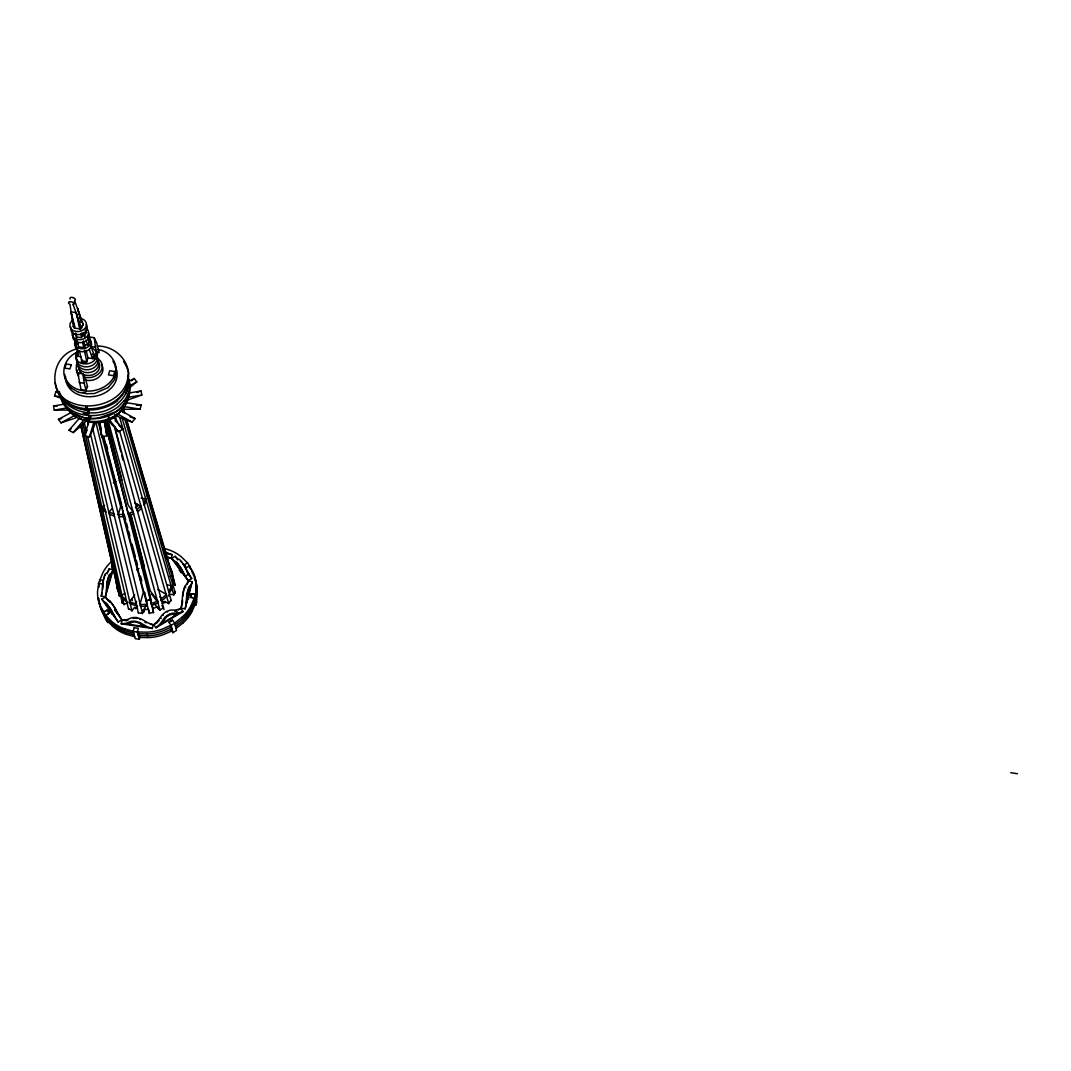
<?xml version="1.0" encoding="UTF-8"?>
<svg xmlns="http://www.w3.org/2000/svg" width="1071" height="1071" viewBox="0 0 1071 1071"><rect width="100%" height="100%" fill="white"/><g stroke="black" fill="none" stroke-linecap="round" stroke-linejoin="round"><path stroke-width="1.5" d="M77.969 364.662L78.049 366.242A8.354 6.694 -8.6 0 0 78.518 367.741L79.415 369.12M97.126 346.04C110.969 345.772 124.075 354.956 127.717 368.451A5.368 4.324 -7.7 0 1 128.065 370.298C130.876 399.014 94.395 412.603 71.583 402.723C45.625 393.244 51.555 353.524 77.822 348.785M108.225 387.488L114.691 379.509L116.311 369.04A3.923 3.159 -8 0 0 116.083 367.741L115.199 365.586M59.936 393.753C62.118 411.826 81.677 420.823 98.291 417.944M55.157 382.695C58.37 410.327 93.271 421.385 114.838 405.855A27.511 22.223 -8.8 0 0 117.408 404.075M107.207 584.913L107.167 585.877M64.796 374.381L64.715 376.39A3.963 3.173 -9.4 0 0 64.943 377.688L69.883 386.818M76.965 369.897L77.032 372.521A10.402 8.354 -8.7 0 0 77.621 374.381L78.732 376.108M65.626 376.55L65.518 379.228A3.949 3.173 -9.4 0 0 65.746 380.526C68.664 393.097 82.48 398.211 94.181 396.377A3.949 3.2 -9 0 0 95.801 396.109C107.341 393.994 118.6 384.596 116.993 371.878A3.923 3.159 -8 0 0 116.752 370.593L116.257 369.348M186.97 597.591L187.05 596.44M77.313 360.151L77.273 363.35A8.381 6.707 -8.6 0 0 77.741 364.836L78.638 366.228A10.63 8.501 -8.5 0 0 92.963 368.304A10.63 8.501 -8.5 0 0 96.859 356.603M70.806 327.124L70.766 329.614A6.613 5.248 -8.1 0 0 71.141 330.778L71.57 331.515A8.381 6.64 -8 0 0 82.909 333.617A8.381 6.64 -8 0 0 86.242 324.379M75.465 343.911L75.372 346.803A6.52 5.194 -8.3 0 0 75.733 347.955L76.175 348.677A8.26 6.573 -8.3 0 0 87.34 350.753A8.26 6.573 -8.3 0 0 90.62 341.595M76.603 356.697L76.483 360.432A8.407 6.721 -8.5 0 0 76.951 361.931L77.848 363.323A10.656 8.514 -8.5 0 0 92.494 365.251A10.656 8.514 -8.5 0 0 95.788 353.243M173.288 582.383L173.074 583.882L172.846 580.469A24.7 21.152 -12.4 0 0 172.966 577.483L172.873 576.011L170.182 576.533M73.029 334.795L72.935 337.7A6.573 5.221 -8.2 0 0 73.31 338.864L73.738 339.587A8.327 6.613 -8.2 0 0 84.997 341.676A8.327 6.613 -8.2 0 0 88.304 332.492M195.846 594.646L196.408 588.381A42.331 36.36 -12.6 0 0 194.387 576.185M195.765 595.248L195.645 596.145L196.02 586.506A42.412 36.414 -12.5 0 0 193.436 572.918L187.599 562.824L184.025 564.886L186.234 567.844L189.808 565.783L190.437 568.808M98.853 587.323L99.094 585.824M106.551 591.045L111.397 573.949M182.11 602.946L182.257 602.076A12.437 2.41 -80.5 0 0 182.619 599.921M183.677 590.201L183.529 591.072A11.312 2.169 -80.6 0 0 182.86 596.105M185.176 608.837L185.39 607.659A36.307 7.042 -80.5 0 0 185.644 606.092L186.046 603.442A9.947 1.901 -80.5 0 0 186.167 602.357L186.635 596.667A13.642 2.584 -80.6 0 1 186.889 594.311L188.791 587.189A14.231 2.691 -80.5 0 1 189.286 586.48L190.665 585.061A10.188 1.928 -80.7 0 0 190.933 584.646C194.453 580.683 187.197 579.572 186.849 584.016A10.188 1.955 -80.7 0 1 186.568 584.445L185.176 585.85A14.231 2.731 -80.5 0 0 184.681 586.56L182.766 593.682A13.642 2.611 -80.6 0 0 182.512 596.038L182.057 601.728A9.947 1.928 -80.5 0 1 181.936 602.812L181.468 605.851A40.029 7.872 -80.4 0 1 181.267 607.029L181.066 608.208L185.176 608.837L192.271 581.62M103.686 578.956L104.088 577.537A11.085 2.624 -80.3 0 1 104.409 576.854M101.263 596.119L102.12 590.723A10.308 2.45 -80.3 0 0 102.227 589.626L102.602 583.909A14.204 3.347 -80.4 0 1 102.789 581.941L104.838 574.632A13.695 3.24 -80.3 0 1 105.534 573.788L107.194 572.436A9.853 2.329 -80.5 0 0 107.502 572.021L108.278 570.642A35.731 8.528 -80.7 0 0 108.72 569.705L109.055 568.969L113.151 569.598L105.386 596.748L101.263 596.119L102.106 593.16M105.386 596.748L105.654 595.168A32.438 7.751 -80.2 0 0 105.855 594.003L106.243 591.353A10.308 2.437 -80.3 0 0 106.35 590.255L106.725 584.538A13.816 3.226 -80.4 0 1 106.966 582.155L109.068 575.087A14.084 3.293 -80.3 0 1 109.644 574.417L111.29 573.065A9.853 2.316 -80.5 0 0 111.612 572.65L113.151 569.598M181.066 608.208L182.619 602.29M187.425 583.936L188.188 580.991M152.336 628.49L153.327 624.795L148.186 622.947A10.228 4.097 13.6 0 1 147.222 622.492L142.604 619.788A14.539 5.77 13.8 0 0 140.917 618.931L136.405 617.498L132.617 617.565A14.284 5.676 13.6 0 0 130.97 618.007L127.489 619.48A10.63 4.23 14 0 1 126.713 619.667L124.597 619.935A37.806 15.141 14.3 0 1 123.259 620.015L122.228 620.069L121.197 623.764L152.336 628.49L151.172 628.115A37.217 15.021 13.5 0 1 149.659 627.606L147.182 626.655A10.241 4.083 13.5 0 1 146.218 626.2L141.586 623.509A14.164 5.596 13.7 0 0 139.538 622.492L135.374 621.207L131.291 621.327A14.713 5.824 13.6 0 0 129.939 621.716L126.458 623.175A10.643 4.217 13.9 0 1 125.682 623.376L121.197 623.764M166.286 557.442L171.24 558.205L172.19 554.658L171.065 554.269A36.36 15.985 14.1 0 1 169.579 553.747L167.17 552.77A10 4.338 14.1 0 1 166.246 552.301L164.291 551.11M139.016 633.175L138.36 635.598L147.691 635.799M124.758 628.878L133.179 631.301L135.241 638.651L139.35 639.267L140.194 636.214M144.732 592.183L147.41 606.092L145.683 606.266A24.673 21.139 -12.8 0 1 142.215 606.36L140.502 606.266L139.993 604.379L143.34 592.156L122.937 515.231M152.323 605.262L153.461 612.411L149.257 613.241L148.548 609.319L147.664 609.399A22.611 19.398 -12.9 0 1 144.357 609.506L143.487 609.453L142.403 613.402L138.266 612.773M143.742 612.197L145.402 606.092M134.759 595.007L129.524 601.594L130.06 603.468L131.559 604.138A24.687 21.139 -12.8 0 0 134.705 605.222L136.338 605.624L136.472 601.326M103.218 581.513L102.602 583.99L98.492 583.36L103.044 572.329A42.479 36.374 -12.9 0 1 111.826 561.231M108.211 571.901L109.055 568.969M122.844 510.479L124.129 516.624L118.921 516.811L118.319 514.562L120.635 506.556L98.371 422.657L89.857 422.282L81.369 419.27M121.666 408.827L123.941 409.095A36.802 18.1 16.9 0 0 126.432 409.309L140.033 409.109L141.225 405.012L126.458 402.723M127.262 399.336L128.48 395.212M60.833 395.842C76.791 417.73 119.657 410.541 127.409 384.369M125.923 393.981L127.208 389.697M145.79 498.872L143.568 502.928L144.116 505.191L146.325 501.148L145.79 498.872L141.144 498.162M114.182 378.545L115.44 374.368M89.08 420.97L84.448 436.031L89.428 436.794L93.579 423.246M89.362 411.077L88.304 414.223L83.27 413.446M84.89 418.828L89.897 419.604L90.834 416.525M81.463 409.149L86.523 409.925L87.461 406.886M87.42 386.149L86.095 390.366L81.008 389.576M97.287 354.501L98.572 350.378M82.065 359.521L81.289 361.985L86.43 362.774L87.969 357.861L93.953 358.785L95.265 354.595L92.28 354.126M89.442 340.993L88.103 345.223L84.542 344.675L83.632 347.58L78.424 346.776M86.162 331.702L84.81 335.946L82.172 335.544L81.49 337.686L76.255 336.87M95.332 422.496L94.449 425.2A35.731 9.304 -81.8 0 1 93.739 427.168L90.874 433.862M83.23 323.429L81.865 327.699L80.071 327.418L79.602 328.877L74.327 328.061L74.796 326.601L72.989 326.32M78.196 351.944L76.858 356.134L81.342 356.83M61.663 398.358L54.527 395.935L55.839 391.852L59.119 392.361M76.697 340.498L75.8 343.322L78.17 343.684M81.476 327.833L73.176 304.78L74.113 301.902M171.668 585.623L171.092 587.069A24.7 21.152 -12.5 0 1 169.673 589.867C168.348 591.045 169.124 594.311 170.115 591.768A24.66 21.125 -12.6 0 0 171.534 588.97L171.668 585.623L167.598 585.007M194.708 599.773L191.535 607.217A42.398 36.454 -12.8 0 1 182.257 619.239L175.095 624.888M194.32 597.913L195.966 605.329L196.863 601.715L195.297 594.298L191.388 593.695L190.451 597.323L194.32 597.913L191.133 605.369A42.479 36.508 -12.7 0 1 181.829 617.405M195.096 601.661L191.776 609.386M195.484 603.509L192.164 611.22M188.014 590.282L187.639 591.701A11.058 2.088 -80.6 0 0 186.983 596.52M126.258 388.545L128.145 382.093L128.707 373.123A5.355 4.324 -7.7 0 0 128.373 371.289L128.011 370.405M87.246 430.167L86.871 431.011M86.202 432.47L85.439 434.036M90.111 435.415L89.428 436.794M85.131 434.652L84.448 436.031M72.426 331.367L72.118 334.661A6.587 5.235 -8.2 0 0 72.493 335.825L72.922 336.562A8.34 6.627 -8.1 0 0 85.104 338.168A8.34 6.627 -8.1 0 0 86.309 328.168M75.09 340.136L74.568 343.804A6.546 5.208 -8.3 0 0 74.943 344.969L75.372 345.692A8.287 6.587 -8.2 0 0 87.661 347.151A8.287 6.587 -8.2 0 0 88.277 337.057M122.308 408.908C117.462 417.315 107.783 422.094 98.318 422.791M77.795 362.507L76.402 365.01L76.255 369.656A10.429 8.367 -8.7 0 0 76.844 371.53L77.955 373.244A13.213 10.603 -8.6 0 0 78.919 374.301M164.465 619.721L164.01 620.444M77.607 350.806L75.813 353.778L75.693 357.513A8.421 6.734 -8.5 0 0 76.161 359.013L77.072 360.405M124.102 407.408C113.044 422.054 89.844 425.963 74.488 415.99A33.174 26.842 -9 0 1 67.192 408.305M123.741 401.076L118.466 406.565A27.632 22.344 -8.8 0 1 114.597 409.216C96.805 420.716 65.277 417.275 59.574 393.633M124.397 403.821L119.135 409.296A27.565 22.304 -8.9 0 1 115.266 411.947L98.853 417.931M135.482 608.77L137.543 606.146M170.958 600.336L168.482 603.468L164.854 601.38L164.131 602.089A21.634 18.568 -12.8 0 1 162.283 603.709M109.095 512.139L113.78 513.812L114.396 516.061L109.724 514.401L109.095 512.139L111.692 508.979M115.052 414.919L118.841 416.927A36.709 13.441 39.2 0 0 120.903 417.931L132.108 422.121L135.12 418.587L120.099 410.22M79.241 418.4L68.999 430.288L73.163 432.577L84.408 419.484M86.671 420.368L84.274 423.018A35.798 15.744 -59.9 0 1 82.654 424.678L73.163 432.577M166.326 594.378L165.175 595.556A24.713 21.166 -12.6 0 1 162.645 597.752C160.623 598.394 161.44 601.701 163.113 599.626A24.673 21.139 -12.6 0 0 165.63 597.444L166.781 596.266L166.326 594.378L157.745 589.438M140.85 506.275L137.101 509.528L137.664 511.791L141.399 508.538L140.85 506.275L134.705 502.794M113.004 564.725C110.246 565.528 112.147 569.799 113.995 568.741M158.133 621.314L158.776 620.738A11.995 5.087 -34.5 0 0 159.137 620.457M181.816 617.391L174.667 623.054L176.487 630.498L172.913 632.653L170.945 629.962M182.82 623.135L175.952 628.557M167.839 615.945L169.258 615.102A11.393 4.779 -34.7 0 1 173.1 614.219M153.729 624.714L154.639 623.924A37.699 16.145 -34.2 0 0 155.817 622.88L157.665 621.06A10.59 4.485 -34.5 0 0 158.334 620.283L161.373 616.066A14.177 5.971 -34.8 0 1 162.805 614.366L166.112 611.635L170.035 610.202A14.459 6.091 -34.7 0 1 171.507 610.042L175.537 610.042A10.121 4.297 -35 0 0 176.367 609.908L180.825 608.515L183.061 611.554L155.964 627.767L153.729 624.714L157.665 622.358M155.964 627.767L159.9 624.112A10.59 4.471 -34.5 0 0 160.57 623.349L163.609 619.132A14.606 6.118 -34.8 0 1 164.787 617.713L168.348 614.7L171.962 613.322A14.084 5.904 -34.7 0 1 173.743 613.094L177.773 613.081A10.134 4.271 -35 0 0 178.603 612.947L180.745 612.358A36.695 15.677 -35.2 0 0 182.057 611.916L183.061 611.554M135.04 383.364L136.807 381.892L134.196 378.505L132.831 379.643M132.228 380.138L131.438 380.794M134.049 384.181L129.002 388.171M117.542 400.661L116.739 401.304A27.578 22.263 -8.7 0 1 114.155 403.098C98.599 412.71 72.989 413.687 61.917 396.698M71.141 428.668L68.999 430.288M175.524 626.749L182.405 621.314A42.318 36.401 -12.8 0 0 191.803 609.386M108.225 387.488L95.065 393.298A3.963 3.2 -9 0 1 93.445 393.579L86.858 393.673M73.216 319.734L72.801 320.015A6.627 5.248 -8 0 0 71.744 320.952L70.043 323.616L69.95 326.535A6.64 5.248 -8.1 0 0 70.311 327.699L70.753 328.436A8.407 6.654 -8 0 0 84.863 328.489A8.407 6.654 -8 0 0 79.709 318.261M168.883 622.278L172.498 620.109L174.747 623.242L171.146 625.41L168.883 622.278L172.511 620.189M124.745 628.891A42.586 36.548 -13.2 0 1 111.585 621.3L105.668 615.303L109.309 613.148L107.1 610.109L103.472 612.251L105.748 619.654L107.957 622.666L105.668 615.303L99.871 604.941A42.545 36.468 -13.1 0 1 97.581 591.138L98.599 583.334L99.188 585.221M165.054 617.177L170.61 613.857M178.228 610.068L180.825 608.515M176.889 611.554L178.388 613.589L160.355 624.38L161.011 623.791A12.009 5.074 -34.5 0 0 164.158 620.43M118.225 622.037L121.893 619.868L118.975 615.182A10.041 1.366 58.1 0 1 118.426 614.219L115.641 609.131A14.191 1.914 58.1 0 0 114.651 607.391L110.246 601.206A13.977 1.888 58.1 0 0 109.496 600.59L107.984 599.72A10.335 1.392 58.2 0 1 107.636 599.425L106.618 598.368A36.655 4.98 58.3 0 1 105.962 597.631L105.453 597.056L101.799 599.184L118.225 622.037L117.582 621.019A36.628 4.98 58.1 0 1 116.726 619.667L115.32 617.351A10.041 1.352 58.1 0 1 114.758 616.387L111.973 611.287A13.829 1.834 58.1 0 0 110.768 609.198L106.431 603.227A14.392 1.914 58.1 0 0 105.815 602.732L104.329 601.862A10.349 1.379 58.2 0 1 103.967 601.567L101.799 599.184M188.121 580.656L191.669 578.554L191.04 577.537A36.012 6.493 58.3 0 1 190.196 576.211L188.831 573.922A9.88 1.754 58.3 0 1 188.295 572.972L185.671 567.898A13.588 2.396 58.4 0 0 184.52 565.809L180.142 560.013A14.151 2.503 58.3 0 0 179.473 559.571L177.786 558.848A10.175 1.794 58.5 0 1 177.398 558.567L175.109 556.318L171.561 558.393L188.121 580.656L185.283 576.011A9.88 1.74 58.3 0 1 184.748 575.06L182.11 569.986A13.977 2.437 58.3 0 0 181.16 568.259L176.728 562.221A13.762 2.396 58.3 0 0 175.912 561.659L174.238 560.923A10.188 1.781 58.4 0 1 173.85 560.642L172.779 559.651A36.093 6.332 58.6 0 1 172.096 558.942L171.561 558.393M174.546 561.793L185.189 576.211L188.737 574.11L188.268 573.373A12.357 2.196 58.3 0 1 187.894 572.824M121.384 595.436L122.442 596.56A24.74 21.179 -12.8 0 0 124.785 598.649L126.606 601.474L125.32 600.536A24.7 21.139 -12.8 0 1 122.991 598.461L121.384 595.436L124.999 593.307M105.668 615.303L109.296 613.161L107.087 610.122L103.445 612.304L104.061 614.098L100.46 606.788A42.465 36.414 -13.2 0 1 98.278 598.113M136.606 569.919L139.029 568.5M101.745 507.038L105.319 510.024L105.962 512.286L102.682 509.702L101.745 507.038L104.543 505.458M113.432 482.874L116.083 481.388M159.967 610.175L107.743 419.283L110.179 422.443A36.36 6.667 59.4 0 0 111.491 424.049L118.453 431.68L122.844 429.27L113.339 416.739M133.072 511.764L128.172 513.491L128.748 515.727L133.634 514.013L133.072 511.764L128.145 505.164L106.109 419.604M70.766 412.723L58.423 419.377L61.007 422.858L76.095 414.718M129.604 385.774L136.807 381.892M128.44 381.597L134.196 378.505M76.992 417.195L76.764 417.315A36.28 19.653 -33.6 0 1 74.435 418.359L61.007 422.858M130.381 513.839L150.221 590.804L157.638 600.911L156.071 601.648A24.753 21.192 -12.7 0 1 152.818 602.893C150.395 602.839 151.252 606.159 153.314 604.767A24.7 21.166 -12.7 0 0 156.553 603.535M157.638 600.911L158.106 602.799L156.553 603.535M172.364 630.712L164.158 634.353A42.305 36.401 -13.2 0 1 148.186 637.62L138.869 637.392M171.494 627.057L162.912 630.819A42.465 36.508 -13.1 0 1 146.861 633.992M108.372 417.516L109.148 417.168M77.741 352.091C68.959 355.251 63.109 364.207 63.912 373.538A3.976 3.186 -9.3 0 0 64.126 374.837C67.058 387.474 80.954 392.588 92.708 390.754A3.976 3.213 -8.9 0 0 94.328 390.487C105.922 388.371 117.248 378.96 115.641 366.188A3.936 3.173 -7.9 0 0 115.4 364.89C113.111 356.884 106.243 350.538 97.876 349.521M141.131 395.293L141.827 395.012L141.051 390.969L139.899 391.424M138.748 391.892L137.128 392.535M73.176 304.78L73.899 304.298A2.637 1.366 18.9 0 0 73.832 303.508A3.093 1.593 18.9 0 0 71.637 301.861L70.017 301.607M178.388 613.589L177.652 613.83M176.153 610.55L175.416 610.791M61.649 418.453L58.423 419.377M150.502 599.867L146.272 600.697L150.502 599.867L150.998 601.741M116.819 586.881L117.261 588.314A24.713 21.139 -12.8 0 0 118.439 591.058L119.724 594.271L119.001 592.959A24.66 21.112 -12.8 0 1 117.823 590.215L116.819 586.881L119.497 586.359M141.667 567.617L144.465 567.081L130.876 514.241M118.988 480.464L122.04 479.902M99.175 422.014L101.785 436.714L106.859 435.817L105.346 426.271A35.959 1.299 78.5 0 0 105.012 424.317L104.516 421.439M68.986 410.046L54.219 410.113L53.55 406.003L64.528 404.128M128.681 393.084L141.051 390.969M54.219 410.113L66.79 407.957M127.891 397.408L141.827 395.012L128.025 399.885A36.441 20.188 -7.9 0 1 127.021 400.152M146.914 604.218L145.174 604.392A24.727 21.179 -12.7 0 1 141.707 604.472L139.993 604.379M127.984 620.149L127.248 620.189M141.225 405.012L136.445 405.266M123.54 514.375L118.319 514.562M135.816 618.195L137.436 618.449M146.861 633.965L137.851 633.737M57.205 406.123L53.55 406.003M90.044 418.587C102.388 419.578 115.976 414.959 123.446 404.691A33.268 26.895 -9 0 0 124.423 403.165M86.858 393.673L78.638 392.334M172.966 614.393L173.743 614.473M86.068 418.212L88.05 418.44M1010.729 772.7L1017.45 773.717M167.25 553.908L172.19 554.658M103.646 580.375L99.536 579.746L100.232 581.607M122.228 620.069L126.713 620.752M150.328 624.339L153.327 624.795M87.594 386.805L85.519 379.014L82.895 373.806L77.741 373.003L81.182 390.232M79.067 382.454L84.194 383.244L86.269 391.022M83.043 392.602L85.586 392.99M54.527 395.935L61.101 396.953M123.607 406.565L140.033 409.109M87.22 421.519L92.2 422.282M74.488 328.154L70.914 311.822L76.242 312.652L80.7 329.868M74.314 334.313L76.938 334.728M99.134 352.627L96.751 343.108L94.248 337.7L89.147 336.91L89.562 340.096M90.406 346.455L95.466 347.245L97.448 355.157M135.816 603.749L134.183 603.334A24.74 21.179 -12.8 0 1 131.023 602.25L129.524 601.594M84.14 417.864L73.712 413.272M133.701 633.108L125.294 630.699A42.505 36.494 -13.2 0 1 112.147 623.135L106.243 617.137M134.223 634.969L125.508 632.439A42.412 36.441 -13.3 0 1 112.455 624.795L106.805 619.025M134.732 636.763L126.057 634.246A42.331 36.387 -13.3 0 1 113.017 626.615L107.381 620.845M163.314 548.165L168.656 549.771A42.371 36.334 -12.5 0 1 181.588 557.054L187.479 562.851M106.324 604.178L106.484 604.231A11.741 1.566 58.2 0 1 104.717 602.786L115.253 617.525L114.784 616.776A12.571 1.687 58.1 0 1 112.08 612.184M135.12 418.587L134.183 418.292M133.808 418.172L132.309 417.677M73.042 297.551L71.422 297.296A3.093 1.607 18.9 0 0 69.936 298.367A2.624 1.366 18.9 0 0 70.164 299.037M171.24 558.205L166.541 556.465M146.084 626.749L146.928 627.044L126.217 623.898L126.967 623.844A12.076 4.779 13.9 0 0 130.582 623.161M78.638 392.334L70.86 387.822M130.796 417.168L130.033 416.9M57.62 392.468L55.839 391.852M166.929 553.172L166.099 552.89M117.074 413.727L132.108 422.121M160.65 600.456L164.934 602.919M128.614 608.636L132.041 610.617L134.718 607.27L135.642 607.672A21.648 18.568 -12.9 0 0 137.557 608.368M80.686 418.868L79.388 418.038M140.689 624.058L141.586 624.647M70.86 387.822L69.883 386.818M122.844 429.27L120.514 426.874M128.038 602.558L123.995 604.499L121.799 601.474L122.335 603.334L81.356 424.718M120.394 426.74L118.372 424.558M111.96 603.683L112.816 604.874A11.192 1.513 58.1 0 1 115.347 609.104L115.829 610.095M108.278 605.838L109.148 607.029A11.192 1.486 58.1 0 1 111.679 611.273L112.16 612.251M108.961 419.122L118.453 431.68M135.415 507.266L137.101 509.528M184.051 564.899L186.26 567.858M186.903 571.646L188.737 574.11M175.109 556.318L177.786 559.919M188.068 573.721L191.669 578.554M179.138 569.906L181.347 572.878L180.919 570.977M159.833 596.788L161.279 598.743M158.106 602.799L151.573 593.883M161.908 605.65L163.488 607.819L159.874 609.961L157.491 606.708L156.687 607.07A22.585 19.385 -12.8 0 1 153.595 608.248L152.738 608.489L153.22 610.336M153.943 602.96L158.562 609.265M170.503 626.963L171.922 628.905L163.689 632.559A42.385 36.454 -13.1 0 1 147.691 635.826M145.107 485.123L145.803 486.087M115.28 610.296L118.921 615.356L118.453 614.607A12.557 1.714 58.1 0 1 115.748 610.015M105.453 597.056L108.117 600.751M114.744 609.948L121.893 619.868M123.567 361.489L124.343 362.694M79.08 368.665L78.826 369.12A8.34 6.694 -8.7 0 0 79.294 370.606L80.191 371.985A10.576 8.474 -8.6 0 0 94.73 373.899A10.576 8.474 -8.6 0 0 97.983 361.958M112.924 361.155L113.767 362.587M182.632 563.346L182.873 563.707A11.005 1.941 58.4 0 1 185.323 567.911L185.752 568.888M185.189 576.211L184.721 575.462A11.299 1.981 58.3 0 1 182.298 571.271M170.409 569.25L169.767 567.001L170.517 568.286A24.673 21.112 -12.4 0 1 171.721 571.004L172.618 574.337L172.163 572.931A24.62 21.085 -12.5 0 0 170.958 570.214L170.865 570.053M190.089 567.71L190.973 569.277M124.812 363.511L125.494 364.756M191.12 569.531L192.111 571.365M192.231 572.771L192.646 573.547M192.258 571.619L193.182 573.48M114.075 363.163L114.798 364.675M182.365 571.338L181.856 570.294A11.741 2.048 58.3 0 0 179.326 565.783L178.442 564.645A11.379 1.981 58.3 0 0 176.487 562.958M193.316 574.873L193.704 575.663M60.605 394.302L60.217 393.485M125.923 365.613L126.525 366.898M115.199 366.911L116.123 369.04M193.316 573.748L193.797 574.819A42.331 36.36 -12.6 0 1 194.172 575.622M194.346 578.086L194.467 578.353A42.157 36.253 -12.7 0 1 195.163 579.987M126.914 367.768L127.837 369.964M60.471 395.012L60.11 394.182M59.481 391.812L59.414 393.204M59.441 392.481L59.106 391.638M83.136 332.438L84.796 337.044M85.908 340.123L87.568 344.728M89.228 349.347L92.561 358.571L93.873 354.367L90.566 345.13M83.391 325.115L74.568 300.469L75.291 299.987A2.945 1.526 18.9 0 0 73.029 297.591M85.051 329.734L86.149 332.813M87.809 337.432L89.455 342.051M145.268 483.797L146.821 489.099M81.57 321.139L77.621 308.354L81.262 322.478M111.089 612.103L111.652 613.964M122.696 407.837L124.116 412.63M126.003 419.029L175.068 585.395M123.366 408.613L124.785 413.419M126.673 419.845L174.399 581.821M126.686 421.813L141.144 471.227M142.082 474.413L144.411 482.392M145.348 485.578L148.615 496.743M150.476 503.116L151.881 507.895M152.805 511.081L159.338 533.412M161.212 539.784L162.605 544.563M163.542 547.75L166.808 558.915M122.121 418.065L173.823 594.967M121.947 409.202L122.87 412.402M124.731 418.788L175.242 592.946M115.012 414.892L117.288 422.898M119.564 430.903L168.749 603.776M97.046 495.846L97.702 498.122M139.35 639.267L137.342 631.93L146.366 632.158A42.559 36.561 -13 0 0 162.457 629.025L171.052 625.223L172.913 632.653M119.832 417.797L171.213 600.657M131.827 598.716L132.362 600.603M86.912 408.667L89.897 419.604M85.76 407.154L86.523 409.925M143.487 609.453L143.983 611.3M114.704 426.539L164.01 609.627M106.324 444.318L107.595 449.151M70.914 311.822L74.635 325.919M103.833 437.222L121.719 504.977M124.437 515.258L125.695 520.064M126.552 523.277L127.81 528.083M128.654 531.283L129.926 536.089M132.041 544.108L135.428 556.92M136.271 560.133L137.543 564.939M140.502 576.158L141.774 580.964M105.012 421.827L128.172 513.491M129.015 514.415L148.949 591.353L151.158 603.388M149.445 593.254L151.386 600.751M81.516 333.001L82.333 336.133M83.551 340.832L85.171 347.098M85.988 350.23L88.023 358.049M99.737 423.045L101.41 429.498M103.097 435.951L149.378 613.522M106.685 420.234L121.625 478.295M104.771 422.161L153.568 612.692M115.146 429.324L120.836 451.962M121.652 455.202L122.87 460.048M137.222 504.227L137.784 506.489M92.735 428.721L138.387 613M96.069 423.018L142.51 613.629M115.106 372.949L115.788 375.774M84.221 422.389L86.149 430.502M87.688 436.995L128.533 609.118M87.568 421.412L88.317 424.651M90.607 434.384L131.987 611.099M175.175 593.026L174.734 591.152L173.783 594.78L169.513 594.137L169.151 595.021A21.648 18.582 -12.8 0 1 168.656 596.065M172.873 576.011L173.395 579.398A24.646 21.112 -12.5 0 1 173.288 582.383M82.802 423.286L124.102 604.727M81.048 425.99L118.787 592.665M80.66 425.307L119.417 596.252M75.572 333.054L76.643 337.954M77.353 341.221L78.785 347.754M79.508 351.02L81.65 360.82L86.791 361.623L84.328 350.19M188.268 596.989L188.67 598.85M189.206 593.361L189.621 595.222M76.242 312.652L79.749 328.971M80.807 333.871L81.516 337.137M82.574 342.037L83.618 346.924M174.292 581.66L174.975 585.235M122.148 506.596L122.603 509.18M104.235 421.131L106.859 435.817M99.496 422.523L99.964 425.2A35.986 1.392 78.5 0 1 100.139 426.191M118.854 592.41L119.483 596.012M73.578 327.057L69.936 304.271L68.892 303.521A2.959 1.526 18.9 0 1 70.043 301.647M75.921 341.703L76.443 344.956M76.951 348.209L78.263 356.348M101.21 432.858L100.299 427.155A35.986 1.392 78.5 0 0 100.232 426.767M101.25 433.179L101.785 436.714M82.895 373.806L84.194 383.244M94.248 337.7L95.466 347.245M96.872 358.651A10.603 8.488 -8.5 0 1 94.261 370.874A10.603 8.488 -8.5 0 1 79.401 369.12M101.33 364.127A13.187 10.576 -8.6 0 1 99.697 376.376A13.187 10.576 -8.6 0 1 84.997 380.018M96.818 357.995A13.213 10.603 -8.6 0 1 100.634 371.53A13.213 10.603 -8.6 0 1 84.234 377.166M95.734 355.344A10.63 8.501 -8.5 0 1 96.524 356.161M90.593 347.406A10.683 8.528 -8.4 0 1 94.034 360.659A10.683 8.528 -8.4 0 1 77.058 360.405M128.681 392.843A33.188 26.842 -9 0 1 124.075 407.408M72.252 412.148A33.255 26.882 -8.9 0 1 70.873 410.969M126.07 399.992A33.268 26.895 -9 0 1 125.307 401.585M127.663 376.403A35.102 28.301 -8.8 0 1 117.208 403.901M127.757 377.956A35.182 28.341 -8.8 0 1 127.717 381.517M127.489 383.298A35.182 28.341 -8.8 0 1 117.248 400.42M128.306 378.973A35.49 28.676 -8.9 0 1 124.544 403.887M128.159 377.447A35.584 28.716 -8.9 0 1 123.888 401.143M139.699 619.252A11.46 4.552 13.7 0 1 140.448 619.587M146.192 622.813A12.798 5.127 13.6 0 1 145.013 622.331M133.165 618.462A12.972 5.154 13.6 0 1 134.25 618.248M135.307 618.114A12.972 5.154 13.6 0 1 135.682 618.087M140.85 624.018A11.473 4.525 13.7 0 0 136.432 622.157L134.799 621.916A12.986 5.141 13.6 0 0 130.689 622.679M146.017 626.816A12.812 5.114 13.6 0 1 141.412 624.688M185.792 587.069A11.567 2.222 -80.7 0 1 185.444 587.51M183.904 589.465A12.557 2.41 -80.5 0 1 184.761 587.792M189.54 588.14A11.567 2.196 -80.7 0 0 190.732 586.038L186.22 603.575L186.367 602.705A12.437 2.383 -80.5 0 0 187.037 597.498M188.014 590.094A12.557 2.383 -80.5 0 1 189.366 587.818M109.617 575.89A11.085 2.597 -80.3 0 0 108.211 578.139L107.81 579.585A12.531 2.932 -80.4 0 0 107.127 585.02M111.397 574.11A12.343 2.892 -80.5 0 1 109.898 576.185M107.234 585.797A11.687 2.758 -80.3 0 1 106.645 590.616M102.602 589.545A11.687 2.785 -80.3 0 0 103.111 585.168L103.084 584.284A12.544 2.959 -80.4 0 1 103.311 581.111M105.266 575.515A11.085 2.624 -80.3 0 1 105.507 575.261M107.301 573.48A12.343 2.918 -80.5 0 1 107.18 573.735M176.42 563.319A12.022 2.102 58.4 0 1 174.6 561.9M187.666 572.45A12.357 2.196 58.3 0 1 186.823 570.977M186.421 570.267A12.357 2.196 58.3 0 1 185.671 568.821M180.37 561.057A12.491 2.209 58.3 0 1 181.106 561.606M181.454 561.914A12.491 2.209 58.3 0 1 181.923 562.382M175.363 610.925A12.665 5.382 -35 0 1 174.64 611.139M161.239 618.262A11.995 5.087 -34.5 0 1 160.998 618.556M163.046 615.356A12.879 5.422 -34.8 0 1 163.287 615.075M167.022 612.036A11.393 4.793 -34.7 0 1 167.585 611.836M164.265 619.761A12.879 5.395 -34.8 0 1 167.732 615.905M177.585 613.964A12.678 5.355 -35 0 1 173.596 614.634M110.045 602.197A11.741 1.58 58.2 0 1 109.831 602.049M109.068 601.38A11.741 1.58 58.2 0 1 108.733 601.032M110.018 601.848A12.691 1.714 58.1 0 1 111.692 603.308M106.35 603.99A12.705 1.687 58.1 0 1 108.198 605.664M166.032 552.957A12.517 5.435 14.2 0 1 165.429 552.73M192.191 611.22A42.224 36.347 -12.9 0 1 182.833 623.148M99.509 602.478A42.305 36.307 -13.3 0 0 101.705 610.818L105.199 617.806L101.143 608.971A42.385 36.36 -13.2 0 1 99.175 602.397M195.471 580.817A42.157 36.253 -12.7 0 1 197.198 591.848L196.421 599.894L196.783 589.987A42.238 36.307 -12.6 0 0 194.44 577.282M99.041 601.5A42.385 36.36 -13.2 0 1 98.719 598.234M116.672 583.119A24.673 21.099 -12.8 0 0 116.672 583.682L116.752 585.168L116.123 581.767A24.727 21.139 -12.7 0 1 116.204 579.518M115.722 421.505A36.32 6.747 59.4 0 1 115.079 420.702M191.2 593.709L190.29 597.337L194.4 597.926L195.297 594.298L191.2 593.709M134.17 627.713L133.152 631.421L137.302 632.051L138.32 628.342L134.17 627.713M147.624 496.837L147.035 490.638L147.624 496.837M114.771 371.53L113.499 375.707L108.439 374.904L109.711 370.74L114.771 371.53M71.275 364.783L69.936 368.946L64.876 368.156L66.201 363.993L71.275 364.783M99.402 503.745L97.742 499.702L100.058 506.007L99.402 503.745M109.47 610.912L108.894 609.064L109.456 610.912"/></g></svg>
